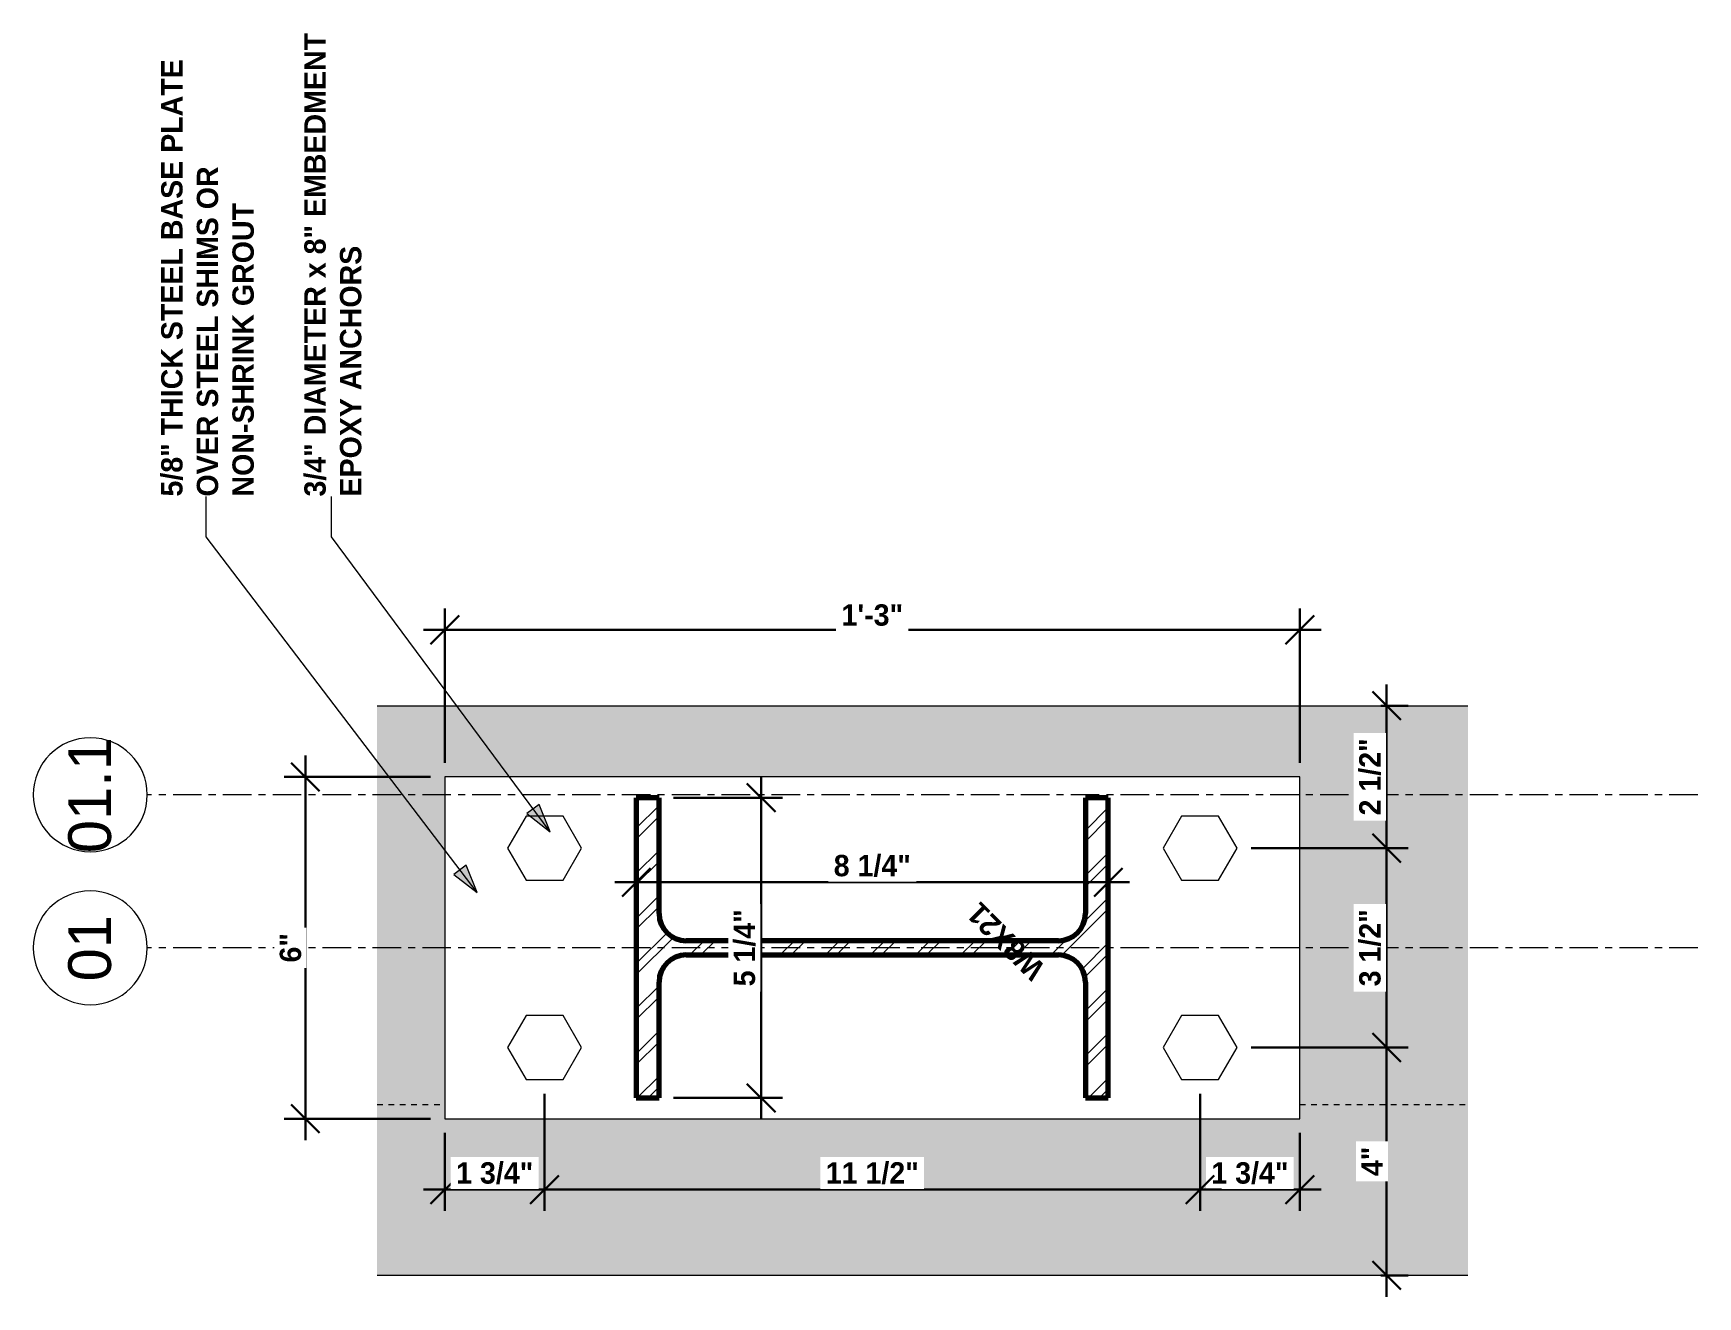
# Model space of a CAD drawing. Header units: inches. Extents: x -2639 to -2538, y 8413 to 8643.
# Drawn here: x -2566.92 to -2537.72, y 8412.89 to 8435.07 of the extents above.
import ezdxf

# ---------------------------------------------------------------- set-up
doc = ezdxf.new("R2010")
doc.units = ezdxf.units.IN
doc.header["$MEASUREMENT"] = 0
doc.linetypes.add('Dash 1_16_', pattern=[0.125, 0.0625, -0.0625])
doc.linetypes.add('Grid Line 1_2_', pattern=[0.875, 0.5, -0.125, 0.125, -0.125])
for name, color, linetype, lineweight in [('A-ANNO-DIMS-1', 211, 'Continuous', 30), ('A-DETL-1', 90, 'Dash 1_16_', 9), ('A-GENM', 5, 'Continuous', 9), ('G-ANNO-TEXT', 231, 'Continuous', 9), ('S-BEAM', 12, 'Continuous', 9), ('S-COLS-1', 7, 'Continuous', 9), ('S-COLS-2', 52, 'Continuous', 70), ('S-COLS-IDEN', 171, 'Continuous', 9), ('S-FNDN', 32, 'Continuous', 18), ('S-GRID-1', 1, 'Grid Line 1_2_', 9), ('S-GRID-IDEN', 1, 'Continuous', 9)]:
    doc.layers.add(name, color=color, linetype=linetype, lineweight=lineweight)
doc.layers.add('S-FNDN-1', color=235, linetype='Continuous', lineweight=18, transparency=0.4)
doc.styles.add('Arial', font='arial.ttf', dxfattribs={"height": 0.75})
doc.styles.add('Century Gothic_B', font='GOTHICB.TTF', dxfattribs={"height": 0.375})
doc.dimstyles.new('OD__1_16__Tol__', dxfattribs={"dimscale": 12, "dimtxt": 0.391563, "dimasz": 0.041667, "dimexe": 0.03125, "dimexo": 0.020833, "dimgap": 0.005208, "dimtad": 1, "dimdec": 4, "dimrnd": 0.0625, "dimzin": 3, "dimdsep": 46, "dimlunit": 4, "dimtxsty": 'Century Gothic_B', "dimblk1": 'OBLIQUE', "dimblk2": 'OBLIQUE', "dimsah": 1, "dimcen": 0.09, "dimdle": 0.03125, "dimazin": 0, "dimtfac": 1, "dimtdec": 4, "dimtix": 1, "dimtmove": 0, "dimatfit": 3, "dimfxl": 1, "dimtvp": 1, "dimtfill": 1, "dimfrac": 2, "dimtolj": 1, "dimtzin": 0, "dimlwd": 30, "dimlwe": 30, "dimarcsym": 2})

# ---------------------------------------------------------------- blocks, each defined once
blk = doc.blocks.new('051200 - Structural Steel Framing - Base Plate - 4 holes - 5_8in x 6in x 15in-1891183-MOMENT FRAME _2_ -BASE - WEST')
at = {"layer": 'A-GENM'}
for p, q in [((-2629.57, 8421.325), (-2629.894, 8420.763)), ((-2628.92, 8421.325), (-2629.57, 8421.325)), ((-2628.595, 8420.763), (-2628.92, 8421.325)), ((-2618.07, 8421.325), (-2618.394, 8420.763)), ((-2617.42, 8421.325), (-2618.07, 8421.325)), ((-2617.095, 8420.763), (-2617.42, 8421.325)), ((-2629.894, 8420.763), (-2629.57, 8420.2)), ((-2628.92, 8420.2), (-2628.595, 8420.763)), ((-2618.394, 8420.763), (-2618.07, 8420.2)), ((-2617.42, 8420.2), (-2617.095, 8420.763)), ((-2629.57, 8420.2), (-2628.92, 8420.2)), ((-2618.07, 8420.2), (-2617.42, 8420.2)), ((-2629.57, 8417.825), (-2629.894, 8417.263)), ((-2628.92, 8417.825), (-2629.57, 8417.825)), ((-2628.595, 8417.263), (-2628.92, 8417.825)), ((-2618.07, 8417.825), (-2618.394, 8417.263)), ((-2617.42, 8417.825), (-2618.07, 8417.825)), ((-2617.095, 8417.263), (-2617.42, 8417.825)), ((-2629.894, 8417.263), (-2629.57, 8416.7)), ((-2628.92, 8416.7), (-2628.595, 8417.263)), ((-2618.394, 8417.263), (-2618.07, 8416.7)), ((-2617.42, 8416.7), (-2617.095, 8417.263)), ((-2629.57, 8416.7), (-2628.92, 8416.7)), ((-2618.07, 8416.7), (-2617.42, 8416.7))]:
    blk.add_line(p, q, dxfattribs=at)
at = {"layer": 'S-BEAM'}
for p, q in [((-2615.995, 8422.013), (-2630.995, 8422.013)), ((-2630.995, 8422.013), (-2630.995, 8416.013)), ((-2615.995, 8416.013), (-2615.995, 8422.013)), ((-2630.995, 8416.013), (-2615.995, 8416.013))]:
    blk.add_line(p, q, dxfattribs=at)
blk = doc.blocks.new('Grid - Grid Head - Circle-50561-MOMENT FRAME _2_ -BASE - WEST')
at = {"layer": 'S-GRID-IDEN'}
for start, end in [(90, 270), (270, 90)]:
    blk.add_arc((-2637.215, 8421.7), 1, start, end, dxfattribs=at)
blk = doc.blocks.new('_Oblique')
at = {"color": 0, "linetype": 'ByBlock', "lineweight": -2}
blk.add_line((-0.5, -0.5), (0.5, 0.5), dxfattribs=at)
blk = doc.blocks.new('DIMBLOCK11-MOMENT FRAME _2_ -BASE - WEST')
at = {"layer": 'A-ANNO-DIMS-1', "color": 0, "lineweight": 30, "transparency": 16777216}
for p, q in [((-2546.45, 8416.45), (-2546.45, 8414.393)), ((-2544.7, 8415.763), (-2544.7, 8414.393)), ((-2544.325, 8414.768), (-2546.825, 8414.768))]:
    blk.add_line(p, q, dxfattribs=at)
at = {"layer": 'Defpoints', "color": 0, "transparency": 16777216}
for p in [(-2546.45, 8416.7), (-2544.7, 8416.013)]:
    blk.add_point(p, dxfattribs=at)
at = {"layer": 'A-ANNO-DIMS-1', "color": 0, "lineweight": 30, "transparency": 16777216, "xscale": 0.4999999999999999, "yscale": 0.4999999999999999, "zscale": 0.4999999999999999, "rotation": 180}
blk.add_blockref('_Oblique', (-2546.45, 8414.768), dxfattribs=at)
at = {"layer": 'A-ANNO-DIMS-1', "color": 0, "lineweight": 30, "transparency": 16777216, "xscale": 0.4999999999999999, "yscale": 0.4999999999999999, "zscale": 0.4999999999999999}
blk.add_blockref('_Oblique', (-2544.7, 8414.768), dxfattribs=at)
at = {"layer": 'A-ANNO-DIMS-1', "color": 0, "transparency": 16777216, "insert": (-2545.575, 8415.056), "char_height": 0.375, "attachment_point": 5, "style": 'Century Gothic_B', "bg_fill": 3, "box_fill_scale": 1.25, "bg_fill_color": 256, "bg_fill_true_color": 13158600, "bg_fill_transparency": 0}
blk.add_mtext('\\A1;1 3/4"', dxfattribs=at)
at = {"layer": 'Defpoints', "color": 0, "transparency": 16777216}
blk.add_point((-2546.45, 8414.768), dxfattribs=at)
blk = doc.blocks.new('DIMBLOCK12-MOMENT FRAME _2_ -BASE - WEST')
at = {"layer": 'A-ANNO-DIMS-1', "color": 0, "lineweight": 30, "transparency": 16777216}
for p, q in [((-2557.95, 8416.45), (-2557.95, 8414.393)), ((-2546.45, 8416.45), (-2546.45, 8414.393)), ((-2546.075, 8414.768), (-2558.325, 8414.768))]:
    blk.add_line(p, q, dxfattribs=at)
at = {"layer": 'Defpoints', "color": 0, "transparency": 16777216}
for p in [(-2557.95, 8416.7), (-2546.45, 8416.7), (-2557.95, 8414.768)]:
    blk.add_point(p, dxfattribs=at)
at = {"layer": 'A-ANNO-DIMS-1', "color": 0, "lineweight": 30, "transparency": 16777216, "xscale": 0.4999999999999999, "yscale": 0.4999999999999999, "zscale": 0.4999999999999999, "rotation": 180}
blk.add_blockref('_Oblique', (-2557.95, 8414.768), dxfattribs=at)
at = {"layer": 'A-ANNO-DIMS-1', "color": 0, "lineweight": 30, "transparency": 16777216, "xscale": 0.4999999999999999, "yscale": 0.4999999999999999, "zscale": 0.4999999999999999}
blk.add_blockref('_Oblique', (-2546.45, 8414.768), dxfattribs=at)
at = {"layer": 'A-ANNO-DIMS-1', "color": 0, "transparency": 16777216, "insert": (-2552.2, 8415.056), "char_height": 0.375, "attachment_point": 5, "style": 'Century Gothic_B', "bg_fill": 3, "box_fill_scale": 1.25, "bg_fill_color": 256, "bg_fill_true_color": 13158600, "bg_fill_transparency": 0}
blk.add_mtext('\\A1;11 1/2"', dxfattribs=at)
blk = doc.blocks.new('DIMBLOCK13-MOMENT FRAME _2_ -BASE - WEST')
at = {"layer": 'A-ANNO-DIMS-1', "color": 0, "lineweight": 30, "transparency": 16777216}
for p, q in [((-2557.95, 8416.45), (-2557.95, 8414.393)), ((-2559.7, 8415.763), (-2559.7, 8414.393)), ((-2557.575, 8414.768), (-2560.075, 8414.768))]:
    blk.add_line(p, q, dxfattribs=at)
at = {"layer": 'Defpoints', "color": 0, "transparency": 16777216}
for p in [(-2557.95, 8416.7), (-2559.7, 8416.013)]:
    blk.add_point(p, dxfattribs=at)
at = {"layer": 'A-ANNO-DIMS-1', "color": 0, "lineweight": 30, "transparency": 16777216, "xscale": 0.4999999999999999, "yscale": 0.4999999999999999, "zscale": 0.4999999999999999, "rotation": 180}
blk.add_blockref('_Oblique', (-2559.7, 8414.768), dxfattribs=at)
at = {"layer": 'A-ANNO-DIMS-1', "color": 0, "lineweight": 30, "transparency": 16777216, "xscale": 0.4999999999999999, "yscale": 0.4999999999999999, "zscale": 0.4999999999999999}
blk.add_blockref('_Oblique', (-2557.95, 8414.768), dxfattribs=at)
at = {"layer": 'A-ANNO-DIMS-1', "color": 0, "transparency": 16777216, "insert": (-2558.825, 8415.056), "char_height": 0.375, "attachment_point": 5, "style": 'Century Gothic_B', "bg_fill": 3, "box_fill_scale": 1.25, "bg_fill_color": 256, "bg_fill_true_color": 13158600, "bg_fill_transparency": 0}
blk.add_mtext('\\A1;1 3/4"', dxfattribs=at)
at = {"layer": 'Defpoints', "color": 0, "transparency": 16777216}
blk.add_point((-2559.7, 8414.768), dxfattribs=at)
blk = doc.blocks.new('DIMBLOCK14-MOMENT FRAME _2_ -BASE - WEST')
at = {"layer": 'A-ANNO-DIMS-1', "color": 0, "lineweight": 30, "transparency": 16777216}
for p, q in [((-2559.7, 8422.263), (-2559.7, 8424.969)), ((-2544.7, 8422.263), (-2544.7, 8424.969)), ((-2544.325, 8424.594), (-2560.075, 8424.594))]:
    blk.add_line(p, q, dxfattribs=at)
at = {"layer": 'Defpoints', "color": 0, "transparency": 16777216}
for p in [(-2559.7, 8424.594), (-2559.7, 8422.013), (-2544.7, 8422.013)]:
    blk.add_point(p, dxfattribs=at)
at = {"layer": 'A-ANNO-DIMS-1', "color": 0, "lineweight": 30, "transparency": 16777216, "xscale": 0.4999999999999999, "yscale": 0.4999999999999999, "zscale": 0.4999999999999999, "rotation": 180}
blk.add_blockref('_Oblique', (-2559.7, 8424.594), dxfattribs=at)
at = {"layer": 'A-ANNO-DIMS-1', "color": 0, "lineweight": 30, "transparency": 16777216, "xscale": 0.4999999999999999, "yscale": 0.4999999999999999, "zscale": 0.4999999999999999}
blk.add_blockref('_Oblique', (-2544.7, 8424.594), dxfattribs=at)
at = {"layer": 'A-ANNO-DIMS-1', "color": 0, "transparency": 16777216, "insert": (-2552.2, 8424.853), "char_height": 0.375, "attachment_point": 5, "style": 'Century Gothic_B', "bg_fill": 3, "box_fill_scale": 1.25, "bg_fill_color": 256, "bg_fill_true_color": 13158600, "bg_fill_transparency": 0}
blk.add_mtext('\\A1;1\'-3"', dxfattribs=at)
blk = doc.blocks.new('DIMBLOCK15-MOMENT FRAME _2_ -BASE - WEST')
at = {"layer": 'A-ANNO-DIMS-1', "color": 0, "lineweight": 30, "transparency": 16777216}
for p, q in [((-2562.146, 8415.638), (-2562.146, 8422.388)), ((-2559.95, 8422.013), (-2562.521, 8422.013)), ((-2559.95, 8416.013), (-2562.521, 8416.013))]:
    blk.add_line(p, q, dxfattribs=at)
at = {"layer": 'Defpoints', "color": 0, "transparency": 16777216}
for p in [(-2562.146, 8422.013), (-2559.7, 8422.013), (-2559.7, 8416.013)]:
    blk.add_point(p, dxfattribs=at)
at = {"layer": 'A-ANNO-DIMS-1', "color": 0, "lineweight": 30, "transparency": 16777216, "xscale": 0.4999999999999999, "yscale": 0.4999999999999999, "zscale": 0.4999999999999999}
for p, rotation in [((-2562.146, 8422.013), 90), ((-2562.146, 8416.013), 270)]:
    blk.add_blockref('_Oblique', p, dxfattribs=dict(at, rotation=rotation))
at = {"layer": 'A-ANNO-DIMS-1', "color": 0, "transparency": 16777216, "insert": (-2562.406, 8419.013), "char_height": 0.375, "attachment_point": 5, "rotation": 90, "style": 'Century Gothic_B', "bg_fill": 3, "box_fill_scale": 1.25, "bg_fill_color": 256, "bg_fill_true_color": 13158600, "bg_fill_transparency": 0}
blk.add_mtext('\\A1;6"', dxfattribs=at)
blk = doc.blocks.new('DIMBLOCK16-MOMENT FRAME _2_ -BASE - WEST')
at = {"layer": 'A-ANNO-DIMS-1', "color": 0, "lineweight": 30, "transparency": 16777216}
for p, q in [((-2556.34, 8420.059), (-2556.34, 8420.538)), ((-2548.06, 8420.059), (-2548.06, 8420.538)), ((-2547.685, 8420.163), (-2556.715, 8420.163))]:
    blk.add_line(p, q, dxfattribs=at)
at = {"layer": 'Defpoints', "color": 0, "transparency": 16777216}
for p in [(-2556.34, 8420.163), (-2556.34, 8419.809), (-2548.06, 8419.809)]:
    blk.add_point(p, dxfattribs=at)
at = {"layer": 'A-ANNO-DIMS-1', "color": 0, "lineweight": 30, "transparency": 16777216, "xscale": 0.4999999999999999, "yscale": 0.4999999999999999, "zscale": 0.4999999999999999, "rotation": 180}
blk.add_blockref('_Oblique', (-2556.34, 8420.163), dxfattribs=at)
at = {"layer": 'A-ANNO-DIMS-1', "color": 0, "lineweight": 30, "transparency": 16777216, "xscale": 0.4999999999999999, "yscale": 0.4999999999999999, "zscale": 0.4999999999999999}
blk.add_blockref('_Oblique', (-2548.06, 8420.163), dxfattribs=at)
at = {"layer": 'A-ANNO-DIMS-1', "color": 0, "transparency": 16777216, "insert": (-2552.2, 8420.451), "char_height": 0.375, "attachment_point": 5, "style": 'Century Gothic_B', "bg_fill": 3, "box_fill_scale": 1.25, "bg_fill_color": 256, "bg_fill_true_color": 13158600, "bg_fill_transparency": 0}
blk.add_mtext('\\A1;8 1/4"', dxfattribs=at)
blk = doc.blocks.new('DIMBLOCK17-MOMENT FRAME _2_ -BASE - WEST')
at = {"layer": 'A-ANNO-DIMS-1', "color": 0, "lineweight": 30, "transparency": 16777216}
for p, q in [((-2554.151, 8422.023), (-2554.151, 8416.003)), ((-2555.69, 8421.648), (-2553.776, 8421.648)), ((-2555.69, 8416.378), (-2553.776, 8416.378))]:
    blk.add_line(p, q, dxfattribs=at)
at = {"layer": 'Defpoints', "color": 0, "transparency": 16777216}
for p in [(-2555.94, 8421.648), (-2555.94, 8416.378), (-2554.151, 8416.378)]:
    blk.add_point(p, dxfattribs=at)
at = {"layer": 'A-ANNO-DIMS-1', "color": 0, "lineweight": 30, "transparency": 16777216, "xscale": 0.4999999999999999, "yscale": 0.4999999999999999, "zscale": 0.4999999999999999}
for p, rotation in [((-2554.151, 8421.648), 90), ((-2554.151, 8416.378), 270)]:
    blk.add_blockref('_Oblique', p, dxfattribs=dict(at, rotation=rotation))
at = {"layer": 'A-ANNO-DIMS-1', "color": 0, "transparency": 16777216, "insert": (-2554.439, 8419.013), "char_height": 0.375, "attachment_point": 5, "rotation": 90, "style": 'Century Gothic_B', "bg_fill": 3, "box_fill_scale": 1.25, "bg_fill_color": 256, "bg_fill_true_color": 13158600, "bg_fill_transparency": 0}
blk.add_mtext('\\A1;5 1/4"', dxfattribs=at)
blk = doc.blocks.new('DIMBLOCK18-MOMENT FRAME _2_ -BASE - WEST')
at = {"layer": 'A-ANNO-DIMS-1', "color": 0, "lineweight": 30, "transparency": 16777216}
for p, q in [((-2543.176, 8412.888), (-2543.176, 8417.638)), ((-2545.551, 8417.263), (-2542.801, 8417.263)), ((-2543.28, 8413.263), (-2542.801, 8413.263))]:
    blk.add_line(p, q, dxfattribs=at)
at = {"layer": 'Defpoints', "color": 0, "transparency": 16777216}
for p in [(-2545.801, 8417.263), (-2543.176, 8417.263), (-2543.53, 8413.263)]:
    blk.add_point(p, dxfattribs=at)
at = {"layer": 'A-ANNO-DIMS-1', "color": 0, "lineweight": 30, "transparency": 16777216, "xscale": 0.4999999999999999, "yscale": 0.4999999999999999, "zscale": 0.4999999999999999}
for p, rotation in [((-2543.176, 8417.263), 90), ((-2543.176, 8413.263), 270)]:
    blk.add_blockref('_Oblique', p, dxfattribs=dict(at, rotation=rotation))
at = {"layer": 'A-ANNO-DIMS-1', "color": 0, "transparency": 16777216, "insert": (-2543.431, 8415.263), "char_height": 0.375, "attachment_point": 5, "rotation": 90, "style": 'Century Gothic_B', "bg_fill": 3, "box_fill_scale": 1.25, "bg_fill_color": 256, "bg_fill_true_color": 13158600, "bg_fill_transparency": 0}
blk.add_mtext('\\A1;4"', dxfattribs=at)
blk = doc.blocks.new('DIMBLOCK19-MOMENT FRAME _2_ -BASE - WEST')
at = {"layer": 'A-ANNO-DIMS-1', "color": 0, "lineweight": 30, "transparency": 16777216}
for p, q in [((-2543.176, 8416.888), (-2543.176, 8421.138)), ((-2545.551, 8420.763), (-2542.801, 8420.763)), ((-2545.551, 8417.263), (-2542.801, 8417.263))]:
    blk.add_line(p, q, dxfattribs=at)
at = {"layer": 'Defpoints', "color": 0, "transparency": 16777216}
for p in [(-2545.801, 8420.763), (-2543.176, 8420.763), (-2545.801, 8417.263)]:
    blk.add_point(p, dxfattribs=at)
at = {"layer": 'A-ANNO-DIMS-1', "color": 0, "lineweight": 30, "transparency": 16777216, "xscale": 0.4999999999999999, "yscale": 0.4999999999999999, "zscale": 0.4999999999999999}
for p, rotation in [((-2543.176, 8420.763), 90), ((-2543.176, 8417.263), 270)]:
    blk.add_blockref('_Oblique', p, dxfattribs=dict(at, rotation=rotation))
at = {"layer": 'A-ANNO-DIMS-1', "color": 0, "transparency": 16777216, "insert": (-2543.465, 8419.013), "char_height": 0.375, "attachment_point": 5, "rotation": 90, "style": 'Century Gothic_B', "bg_fill": 3, "box_fill_scale": 1.25, "bg_fill_color": 256, "bg_fill_true_color": 13158600, "bg_fill_transparency": 0}
blk.add_mtext('\\A1;3 1/2"', dxfattribs=at)
blk = doc.blocks.new('DIMBLOCK20-MOMENT FRAME _2_ -BASE - WEST')
at = {"layer": 'A-ANNO-DIMS-1', "color": 0, "lineweight": 30, "transparency": 16777216}
for p, q in [((-2543.176, 8420.388), (-2543.176, 8423.638)), ((-2543.28, 8423.263), (-2542.801, 8423.263)), ((-2545.551, 8420.763), (-2542.801, 8420.763))]:
    blk.add_line(p, q, dxfattribs=at)
at = {"layer": 'Defpoints', "color": 0, "transparency": 16777216}
for p in [(-2543.53, 8423.263), (-2543.176, 8423.263), (-2545.801, 8420.763)]:
    blk.add_point(p, dxfattribs=at)
at = {"layer": 'A-ANNO-DIMS-1', "color": 0, "lineweight": 30, "transparency": 16777216, "xscale": 0.4999999999999999, "yscale": 0.4999999999999999, "zscale": 0.4999999999999999}
for p, rotation in [((-2543.176, 8423.263), 90), ((-2543.176, 8420.763), 270)]:
    blk.add_blockref('_Oblique', p, dxfattribs=dict(at, rotation=rotation))
at = {"layer": 'A-ANNO-DIMS-1', "color": 0, "transparency": 16777216, "insert": (-2543.465, 8422.013), "char_height": 0.375, "attachment_point": 5, "rotation": 90, "style": 'Century Gothic_B', "bg_fill": 3, "box_fill_scale": 1.25, "bg_fill_color": 256, "bg_fill_true_color": 13158600, "bg_fill_transparency": 0}
blk.add_mtext('\\A1;2 1/2"', dxfattribs=at)

msp = doc.modelspace()

# ---------------------------------------------------------------- hatches: boundary and pattern name
at = {"layer": 'G-ANNO-TEXT'}
for points in [[(-2557.85402, 8421.04643), (-2558.04366, 8421.52808), (-2558.25908, 8421.36873)], [(-2559.13105, 8419.98223), (-2559.32734, 8420.46121), (-2559.54053, 8420.29889)]]:
    msp.add_hatch(color=256, dxfattribs=at).paths.add_polyline_path(points, flags=0)
at = {"layer": 'S-COLS-1'}
h = msp.add_hatch(dxfattribs=at)
h.set_pattern_fill('FP_2', color=256, style=0, pattern_type=2)
h.set_pattern_definition([(45, (-2521.74746, 8621.226), (-0.3959798, 0.3959798), []), (45, (-2521.74746, 8621.826), (-0.3959798, 0.3959798), [])])
h.paths.add_polyline_path([(-2548.46029, 8416.37775), (-2548.06029, 8416.37775), (-2548.06029, 8421.64775), (-2548.46029, 8421.64775), (-2548.46029, 8419.61275), (-2548.47647, 8419.48982), (-2548.52392, 8419.37525), (-2548.59941, 8419.27688), (-2548.69779, 8419.20139), (-2548.81235, 8419.15394), (-2548.93529, 8419.13775), (-2555.46529, 8419.13775), (-2555.58822, 8419.15394), (-2555.70279, 8419.20139), (-2555.80116, 8419.27688), (-2555.87665, 8419.37525), (-2555.9241, 8419.48982), (-2555.94029, 8419.61275), (-2555.94029, 8421.64775), (-2556.34029, 8421.64775), (-2556.34029, 8416.37775), (-2555.94029, 8416.37775), (-2555.94029, 8418.41275), (-2555.9241, 8418.53569), (-2555.87665, 8418.65025), (-2555.80116, 8418.74863), (-2555.70279, 8418.82412), (-2555.58822, 8418.87157), (-2555.46529, 8418.88775), (-2548.93529, 8418.88775), (-2548.81235, 8418.87157), (-2548.69779, 8418.82412), (-2548.59941, 8418.74863), (-2548.52392, 8418.65025), (-2548.47647, 8418.53569), (-2548.46029, 8418.41275), (-2548.46029, 8418.30572)], flags=0)
at = {"layer": 'S-FNDN-1'}
for points in [[(-2560.88939, 8413.26275), (-2552.90279, 8413.26275), (-2552.90279, 8416.01275), (-2559.70029, 8416.01275), (-2559.70029, 8422.01275), (-2552.90279, 8422.01275), (-2552.90279, 8423.26275), (-2560.88939, 8423.26275), (-2560.88939, 8413.52533)], [(-2544.70029, 8413.26275), (-2541.74939, 8413.26275), (-2541.74939, 8423.26275), (-2552.90279, 8423.26275), (-2552.90279, 8422.01275), (-2544.70029, 8422.01275), (-2544.70029, 8416.01275), (-2552.90279, 8416.01275), (-2552.90279, 8413.26275), (-2551.31939, 8413.26275)]]:
    msp.add_hatch(color=256, dxfattribs=at).paths.add_polyline_path(points, flags=0)

# ---------------------------------------------------------------- linework, layer by layer
at = {"layer": 'A-DETL-1'}
for p, q in [((-2560.88939, 8416.26275), (-2559.70029, 8416.26275)), ((-2544.70029, 8416.26275), (-2541.74939, 8416.26275))]:
    msp.add_line(p, q, dxfattribs=at)
at = {"layer": 'G-ANNO-TEXT'}
for p, q in [((-2563.88446, 8426.22552), (-2563.88446, 8426.93498)), ((-2561.68512, 8426.22552), (-2561.68512, 8426.93498)), ((-2559.13105, 8419.98223), (-2563.88446, 8426.22552)), ((-2557.85402, 8421.04643), (-2561.68512, 8426.22552)), ((-2558.04366, 8421.52808), (-2558.25908, 8421.36873)), ((-2557.85402, 8421.04643), (-2558.04366, 8421.52808)), ((-2558.25908, 8421.36873), (-2557.85402, 8421.04643)), ((-2559.32734, 8420.46121), (-2559.54053, 8420.29889)), ((-2559.13105, 8419.98223), (-2559.32734, 8420.46121)), ((-2559.54053, 8420.29889), (-2559.13105, 8419.98223))]:
    msp.add_line(p, q, dxfattribs=at)
at = {"layer": 'S-COLS-2'}
for p, q in [((-2555.94029, 8421.64775), (-2556.34029, 8421.64775)), ((-2556.34029, 8421.64775), (-2556.34029, 8416.37775)), ((-2555.94029, 8419.61275), (-2555.94029, 8421.64775)), ((-2548.06029, 8421.64775), (-2548.46029, 8421.64775)), ((-2548.46029, 8421.64775), (-2548.46029, 8419.61275)), ((-2548.06029, 8416.37775), (-2548.06029, 8421.64775)), ((-2548.93529, 8419.13775), (-2555.46529, 8419.13775)), ((-2555.46529, 8418.88775), (-2548.93529, 8418.88775)), ((-2555.94029, 8416.37775), (-2555.94029, 8418.41275)), ((-2548.46029, 8418.41275), (-2548.46029, 8416.37775)), ((-2556.34029, 8416.37775), (-2555.94029, 8416.37775)), ((-2548.46029, 8416.37775), (-2548.06029, 8416.37775))]:
    msp.add_line(p, q, dxfattribs=at)
for centre, start, end in [((-2555.46529, 8419.61275), 180, 270), ((-2548.93529, 8419.61275), 270, 0), ((-2555.46529, 8418.41275), 90, 180), ((-2548.93529, 8418.41275), 0, 90)]:
    msp.add_arc(centre, 0.475, start, end, dxfattribs=at)
at = {"layer": 'S-FNDN'}
for p, q in [((-2560.88939, 8423.26275), (-2541.74939, 8423.26275)), ((-2541.74939, 8413.26275), (-2560.88939, 8413.26275))]:
    msp.add_line(p, q, dxfattribs=at)
at = {"layer": 'S-GRID-1'}
for p, q in [((-2537.71829, 8421.70025), (-2564.92, 8421.70025)), ((-2537.71829, 8419.01275), (-2564.92, 8419.01275))]:
    msp.add_line(p, q, dxfattribs=at)

# ---------------------------------------------------------------- block references
at = {"layer": 'S-BEAM'}
msp.add_blockref('051200 - Structural Steel Framing - Base Plate - 4 holes - 5_8in x 6in x 15in-1891183-MOMENT FRAME _2_ -BASE - WEST', (71.29454, 0), dxfattribs=at)
at = {"layer": 'S-GRID-IDEN'}
for p in [(71.29454, 0), (71.29454, -2.6875)]:
    msp.add_blockref('Grid - Grid Head - Circle-50561-MOMENT FRAME _2_ -BASE - WEST', p, dxfattribs=at)

# ---------------------------------------------------------------- texts
at = {"layer": 'G-ANNO-TEXT', "char_height": 0.375, "attachment_point": 1, "rotation": 90, "style": 'Century Gothic_B'}
for s, insert, width in [('3/4" DIAMETER x 8" EMBEDMENT', (-2562.16449, 8426.93498), 9.696), ('5/8" THICK STEEL BASE PLATE', (-2564.67643, 8426.93498), 8.585), ('OVER STEEL SHIMS OR', (-2564.05143, 8426.93498), 6.6155), ('NON-SHRINK GROUT', (-2563.42643, 8426.93498), 6.3125), ('EPOXY ANCHORS', (-2561.53949, 8426.93498), 5.441375)]:
    msp.add_mtext(s, dxfattribs=dict(at, insert=insert, width=width))
at = {"layer": 'S-GRID-IDEN', "char_height": 0.75, "attachment_point": 1, "rotation": 90, "style": 'Arial'}
for s, insert, width in [('01.1', (-2566.307, 8420.67408), 2.4745), ('01', (-2566.307, 8418.42359), 1.414)]:
    msp.add_mtext(s, dxfattribs=dict(at, insert=insert, width=width))

# ---------------------------------------------------------------- next in the draw order: dimensions: what is measured, and where the dimension line sits
at = {"layer": 'A-ANNO-DIMS-1'}
for base, p1, p2, override, picture, middle in [((-2559.70029, 8424.59375), (-2544.70029, 8422.01275), (-2559.70029, 8422.01275), {"dimpost": '<>', "dimfxl": 15}, 'DIMBLOCK14-MOMENT FRAME _2_ -BASE - WEST', (-2552.20029, 8424.85318)), ((-2556.34029, 8420.16261), (-2548.06029, 8419.80906), (-2556.34029, 8419.80906), {"dimpost": '<>', "dimfxl": 8.28}, 'DIMBLOCK16-MOMENT FRAME _2_ -BASE - WEST', (-2552.20029, 8420.45136)), ((-2546.45029, 8414.76767), (-2544.70029, 8416.01275), (-2546.45029, 8416.70025), {"dimpost": '<>', "dimfxl": 1.880201}, 'DIMBLOCK11-MOMENT FRAME _2_ -BASE - WEST', (-2545.57529, 8415.05642))]:
    dim = msp.add_linear_dim(base=base, p1=p1, p2=p2, dimstyle='OD__1_16__Tol__', override=override, dxfattribs=at)
    dim.commit()
    dim.dimension.update_dxf_attribs({"geometry": picture, "text_midpoint": middle})

# ---------------------------------------------------------------- next in the draw order: texts
at = {"layer": 'S-COLS-IDEN', "insert": (-2549.40709, 8418.41097), "char_height": 0.375, "width": 2.121, "attachment_point": 1, "rotation": 135, "style": 'Century Gothic_B'}
msp.add_mtext('W8X21', dxfattribs=at)

# ---------------------------------------------------------------- next in the draw order: dimensions: what is measured, and where the dimension line sits
at = {"layer": 'A-ANNO-DIMS-1'}
dim = msp.add_linear_dim(base=(-2543.17632, 8417.26275), p1=(-2543.52988, 8413.26275), p2=(-2545.80077, 8417.26275), angle=90, dimstyle='OD__1_16__Tol__', override={"dimpost": '<>', "dimfxl": 4.599667}, dxfattribs=at)
dim.commit()
dim.dimension.update_dxf_attribs({"geometry": 'DIMBLOCK18-MOMENT FRAME _2_ -BASE - WEST', "text_midpoint": (-2543.43104, 8415.26275)})
dim = msp.add_linear_dim(base=(-2557.95029, 8414.76767), p1=(-2546.45029, 8416.70025), p2=(-2557.95029, 8416.70025), dimstyle='OD__1_16__Tol__', override={"dimpost": '<>', "dimfxl": 11.5}, dxfattribs=at)
dim.commit()
dim.dimension.update_dxf_attribs({"geometry": 'DIMBLOCK12-MOMENT FRAME _2_ -BASE - WEST', "text_midpoint": (-2552.20029, 8415.05642)})

# ---------------------------------------------------------------- next in the draw order: dimensions: what is measured, and where the dimension line sits
for base, p1, p2, override, picture, middle in [((-2554.15067, 8416.37775), (-2555.94029, 8421.64775), (-2555.94029, 8416.37775), {"dimpost": '<>', "dimfxl": 5.27}, 'DIMBLOCK17-MOMENT FRAME _2_ -BASE - WEST', (-2554.43942, 8419.01275)), ((-2543.17632, 8420.76275), (-2545.80077, 8417.26275), (-2545.80077, 8420.76275), {"dimpost": '<>', "dimfxl": 3.5}, 'DIMBLOCK19-MOMENT FRAME _2_ -BASE - WEST', (-2543.46507, 8419.01275))]:
    dim = msp.add_linear_dim(base=base, p1=p1, p2=p2, angle=90, dimstyle='OD__1_16__Tol__', override=override, dxfattribs=at)
    dim.commit()
    dim.dimension.update_dxf_attribs({"geometry": picture, "text_midpoint": middle})
dim = msp.add_linear_dim(base=(-2559.70029, 8414.76767), p1=(-2557.95029, 8416.70025), p2=(-2559.70029, 8416.01275), dimstyle='OD__1_16__Tol__', override={"dimpost": '<>', "dimfxl": 1.880201}, dxfattribs=at)
dim.commit()
dim.dimension.update_dxf_attribs({"geometry": 'DIMBLOCK13-MOMENT FRAME _2_ -BASE - WEST', "text_midpoint": (-2558.82529, 8415.05642)})

# ---------------------------------------------------------------- next in the draw order: dimensions: what is measured, and where the dimension line sits
for base, p1, p2, override, picture, middle in [((-2543.17632, 8423.26275), (-2545.80077, 8420.76275), (-2543.52988, 8423.26275), {"dimpost": '<>', "dimfxl": 3.377415}, 'DIMBLOCK20-MOMENT FRAME _2_ -BASE - WEST', (-2543.46507, 8422.01275)), ((-2562.14628, 8422.01275), (-2559.70029, 8416.01275), (-2559.70029, 8422.01275), {"dimpost": '<>', "dimfxl": 6}, 'DIMBLOCK15-MOMENT FRAME _2_ -BASE - WEST', (-2562.40571, 8419.01275))]:
    dim = msp.add_linear_dim(base=base, p1=p1, p2=p2, angle=90, dimstyle='OD__1_16__Tol__', override=override, dxfattribs=at)
    dim.commit()
    dim.dimension.update_dxf_attribs({"geometry": picture, "text_midpoint": middle})

doc.saveas('drawing.dxf')
